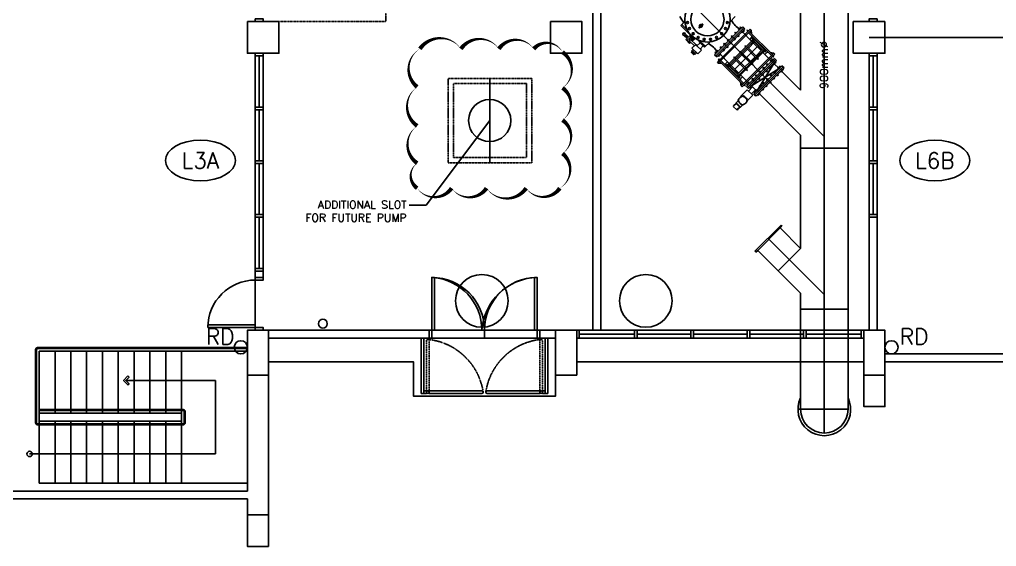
# Model space of a CAD drawing. Header units: inches. Extents: x 68509 to 118759, y -70653 to -42503.
# Drawn here: x 82385 to 100926, y -70653 to -60665 of the extents above; entities that cross this region are included whole.
import ezdxf
from ezdxf.enums import TextEntityAlignment as Align

# ---------------------------------------------------------------- set-up
doc = ezdxf.new("R2010")
doc.units = ezdxf.units.IN
doc.header["$MEASUREMENT"] = 0
doc.linetypes.add('HIDDEN', pattern=[0.375, 0.25, -0.125])
doc.layers.add('M-X-BKGD', color=8, linetype='Continuous')
doc.styles.add('SIMPLEX', font='simplex.shx')
doc.styles.add('SIMS', font='simplex.shx')
doc.styles.get("Standard").update_dxf_attribs({"font": 'arial.ttf'})
doc.dimstyles.get("Standard").update_dxf_attribs({"dimtxt": 0.18, "dimasz": 0.18, "dimexe": 0.18, "dimexo": 0.0625, "dimgap": 0.09, "dimtad": 0, "dimtih": 1, "dimtoh": 1, "dimdec": 4, "dimzin": 0, "dimdsep": 46, "dimtxsty": 'Standard', "dimcen": 0.09, "dimadec": 0, "dimazin": 0, "dimtfac": 1, "dimtdec": 4, "dimtofl": 0, "dimtmove": 0, "dimatfit": 3, "dimfxl": 1, "dimtolj": 1, "dimtzin": 0, "dimarcsym": 0})

msp = doc.modelspace()

# ---------------------------------------------------------------- linework, layer by layer
at = {"layer": 'M-X-BKGD', "ltscale": 0.003}
for p, q in [((97659, -43328), (97659, -68503)), ((97659, -62879), (95008, -60228)), ((97659, -65879), (96589, -64809)), ((97182, -68053), (98127, -68053))]:
    msp.add_line(p, q, dxfattribs=at)
at = {"layer": 'M-X-BKGD', "linetype": 'HIDDEN', "ltscale": 0.4}
for p in [(89339, -53703), (87309, -60703)]:
    msp.add_line(p, (89339, -60703), dxfattribs=at)
at = {"layer": 'M-X-BKGD', "ltscale": 0.2}
for p, q in [((98109, -54953), (98109, -68053)), ((97209, -59847), (97209, -62004)), ((86709, -60703), (87309, -60703)), ((86709, -61303), (86709, -60703)), ((86859, -60703), (86859, -60653)), ((87009, -60703), (86859, -60703)), ((87009, -60653), (87009, -60703)), ((87309, -60703), (87309, -61303)), ((98809, -60703), (98209, -60703)), ((98209, -60703), (98209, -61303)), ((98509, -60653), (98509, -60703)), ((98509, -60703), (98659, -60703)), ((98659, -60703), (98659, -60653)), ((98809, -61303), (98809, -60703)), ((98509, -61003), (118759, -61003)), ((87309, -61303), (86709, -61303)), ((86859, -61303), (87009, -61303)), ((86859, -61353), (86859, -61303)), ((87009, -61353), (86859, -61353)), ((86859, -61353), (86859, -62323)), ((86934, -61353), (86934, -62323)), ((87009, -61303), (87009, -61353)), ((87009, -61353), (87009, -62323)), ((98209, -61303), (98809, -61303)), ((98659, -61303), (98509, -61303)), ((98509, -61303), (98509, -61353)), ((98509, -61353), (98659, -61353)), ((98509, -61353), (98509, -62323)), ((98584, -61353), (98584, -62323)), ((98659, -61353), (98659, -61303)), ((98659, -61353), (98659, -62323)), ((86859, -62323), (87009, -62323)), ((86859, -62373), (86859, -62323)), ((87009, -62373), (86859, -62373)), ((86859, -62373), (86859, -63343)), ((86934, -62373), (86934, -63343)), ((87009, -62323), (87009, -62373)), ((87009, -62373), (87009, -63343)), ((98659, -62323), (98509, -62323)), ((98509, -62323), (98509, -62373)), ((98509, -62373), (98659, -62373)), ((98509, -62373), (98509, -63343)), ((98584, -62373), (98584, -63343)), ((98659, -62373), (98659, -62323)), ((98659, -62373), (98659, -63343)), ((97209, -62853), (97209, -65004)), ((86859, -63343), (87009, -63343)), ((86859, -63393), (86859, -63343)), ((87009, -63393), (86859, -63393)), ((86859, -64363), (86859, -63393)), ((86934, -64363), (86934, -63393)), ((87009, -63343), (87009, -63393)), ((87009, -64363), (87009, -63393)), ((98659, -63343), (98509, -63343)), ((98509, -63343), (98509, -63393)), ((98509, -63393), (98659, -63393)), ((98509, -64363), (98509, -63393)), ((98584, -64363), (98584, -63393)), ((98659, -63393), (98659, -63343)), ((98659, -64363), (98659, -63393)), ((86859, -64363), (87009, -64363)), ((86859, -64413), (86859, -64363)), ((87009, -64413), (86859, -64413)), ((86859, -65383), (86859, -64413)), ((86934, -65383), (86934, -64413)), ((87009, -64363), (87009, -64413)), ((87009, -65383), (87009, -64413)), ((98659, -64363), (98509, -64363)), ((98509, -64363), (98509, -64413)), ((98509, -64413), (98509, -66553)), ((98509, -64413), (98659, -64413)), ((98509, -64413), (98509, -66553)), ((98659, -64413), (98659, -64363)), ((98659, -64413), (98659, -66553)), ((86859, -65383), (87009, -65383)), ((86859, -65433), (86859, -65383)), ((87009, -65433), (86859, -65433)), ((86859, -65553), (86859, -65433)), ((87009, -65383), (87009, -65433)), ((87009, -65553), (87009, -65433)), ((86859, -65553), (87009, -65553)), ((86859, -65603), (86859, -65553)), ((86859, -66503), (86859, -65603)), ((87009, -65603), (86859, -65603)), ((87009, -65553), (87009, -65603)), ((90209, -66553), (90209, -65553)), ((90209, -65553), (90259, -65553)), ((90259, -65553), (90259, -66553)), ((92209, -65553), (92159, -65553)), ((92159, -65553), (92159, -66553)), ((92209, -66553), (92209, -65553)), ((97209, -65853), (97209, -68053)), ((85959, -66503), (85959, -66453)), ((85959, -66453), (86859, -66453)), ((86859, -66503), (85959, -66503)), ((87109, -66553), (86709, -66553)), ((86709, -66553), (86709, -67403)), ((86859, -66453), (86859, -66503)), ((86859, -66503), (87009, -66503)), ((86859, -66553), (86859, -66503)), ((87009, -66553), (86859, -66553)), ((87009, -66503), (87009, -66553)), ((87109, -67403), (87109, -66553)), ((87109, -66553), (90159, -66553)), ((90209, -66553), (90159, -66553)), ((90159, -66553), (90159, -66703)), ((90159, -66553), (91159, -66553)), ((90209, -66703), (90209, -66553)), ((90259, -66553), (90209, -66553)), ((92159, -66553), (91159, -66553)), ((92159, -66553), (92209, -66553)), ((92209, -66703), (92209, -66553)), ((92209, -66553), (92259, -66553)), ((92259, -66553), (92559, -66553)), ((92259, -66553), (92259, -66703)), ((92959, -66553), (92559, -66553)), ((92559, -66553), (92559, -67403)), ((92959, -67403), (92959, -66553)), ((92959, -66703), (92959, -66553)), ((92959, -66553), (93009, -66553)), ((93009, -66553), (93009, -66703)), ((93009, -66553), (94054, -66553)), ((94054, -66553), (94054, -66703)), ((94104, -66553), (94054, -66553)), ((94104, -66703), (94104, -66553)), ((94104, -66553), (95124, -66553)), ((95124, -66553), (95124, -66703)), ((95174, -66553), (95124, -66553)), ((95174, -66703), (95174, -66553)), ((95174, -66553), (96194, -66553)), ((96194, -66553), (96194, -66703)), ((96244, -66553), (96194, -66553)), ((96244, -66703), (96244, -66553)), ((96244, -66553), (97264, -66553)), ((97264, -66553), (97264, -66703)), ((97314, -66553), (97264, -66553)), ((97314, -66703), (97314, -66553)), ((98359, -66553), (97314, -66553)), ((98359, -66553), (98359, -66703)), ((98409, -66553), (98359, -66553)), ((98409, -67403), (98409, -66553)), ((98409, -66553), (98809, -66553)), ((98409, -66703), (98409, -66553)), ((98809, -66553), (98809, -67403)), ((87109, -66703), (90159, -66703)), ((90009, -67753), (90009, -66703)), ((90009, -66703), (90059, -66703)), ((90059, -66703), (90059, -67753)), ((90159, -66703), (90209, -66703)), ((92259, -66703), (92209, -66703)), ((92259, -66703), (92559, -66703)), ((92409, -66703), (92359, -66703)), ((92359, -66703), (92359, -67753)), ((92409, -67753), (92409, -66703)), ((93009, -66703), (92959, -66703)), ((93009, -66628), (94054, -66628)), ((93009, -66703), (94054, -66703)), ((94054, -66703), (94104, -66703)), ((94104, -66628), (95124, -66628)), ((94104, -66703), (95124, -66703)), ((95124, -66703), (95174, -66703)), ((95174, -66628), (96194, -66628)), ((95174, -66703), (96194, -66703)), ((96194, -66703), (96244, -66703)), ((96244, -66628), (97264, -66628)), ((96244, -66703), (97264, -66703)), ((97264, -66703), (97314, -66703)), ((98359, -66628), (97314, -66628)), ((98359, -66703), (97314, -66703)), ((98359, -66703), (98409, -66703)), ((89859, -67153), (87109, -67153)), ((89859, -67803), (89859, -67153)), ((98409, -67153), (92959, -67153)), ((86709, -67403), (87109, -67403)), ((92559, -67403), (92959, -67403)), ((92559, -67403), (92559, -67803)), ((98809, -67403), (98409, -67403)), ((92559, -67803), (89859, -67803)), ((90059, -67753), (90009, -67753)), ((90109, -67703), (90059, -67703)), ((90059, -67703), (90059, -67753)), ((90059, -67753), (90109, -67753)), ((90109, -67753), (90109, -67703)), ((90159, -67753), (90159, -67703)), ((90159, -67703), (91159, -67703)), ((91159, -67753), (90159, -67753)), ((92259, -67703), (91259, -67703)), ((91259, -67753), (92259, -67753)), ((92259, -67753), (92259, -67703)), ((92309, -67753), (92309, -67703)), ((92309, -67703), (92359, -67703)), ((92359, -67753), (92309, -67753)), ((92359, -67703), (92359, -67753)), ((92359, -67753), (92409, -67753))]:
    msp.add_line(p, q, dxfattribs=at)
at = {"layer": 'M-X-BKGD', "ltscale": 0.4}
for p, q in [((93265, -62279), (93265, -59879)), ((93415, -62279), (93415, -59879)), ((93265, -66553), (93265, -62279)), ((93415, -66553), (93415, -62279))]:
    msp.add_line(p, q, dxfattribs=at)
at = {"layer": 'M-X-BKGD'}
for p, q in [((95968, -60609), (95869, -60708)), ((94957, -60760), (94936, -60780)), ((95189, -61033), (94936, -60780)), ((94957, -60760), (95012, -60704)), ((95061, -60864), (94957, -60760)), ((95283, -60810), (95341, -60751)), ((95292, -60819), (95351, -60761)), ((96111, -60800), (96049, -60861)), ((96065, -60806), (96055, -60816)), ((96080, -60810), (96060, -60831)), ((96075, -60816), (96065, -60806)), ((96090, -60820), (96080, -60810)), ((96151, -60841), (96111, -60800)), ((95008, -60970), (95001, -60963)), ((95028, -60950), (95007, -60972)), ((95016, -60980), (95007, -60972)), ((95040, -60956), (95013, -60983)), ((95025, -60996), (95013, -60983)), ((95027, -60952), (95020, -60945)), ((95053, -60967), (95024, -60997)), ((95037, -60984), (95024, -60971)), ((95026, -60999), (95024, -60997)), ((95056, -60970), (95026, -60999)), ((95037, -60959), (95028, -60950)), ((95102, -60971), (95028, -61045)), ((95054, -61019), (95030, -60995)), ((95052, -60969), (95040, -60956)), ((95076, -60998), (95052, -60974)), ((95056, -60970), (95053, -60967)), ((95102, -60971), (95176, -61046)), ((95118, -60963), (95106, -60975)), ((95130, -60974), (95117, -60987)), ((96131, -60820), (95598, -61352)), ((95629, -61471), (96251, -60849)), ((95629, -61471), (96251, -60849)), ((96049, -60861), (95639, -61270)), ((95647, -61489), (96268, -60866)), ((96105, -60887), (95680, -61311)), ((95901, -60970), (95891, -60980)), ((95891, -60980), (95901, -60990)), ((95916, -60974), (95895, -60995)), ((95895, -60995), (95905, -61005)), ((95910, -60980), (95901, -60970)), ((95905, -61005), (95926, -60984)), ((95926, -60984), (95916, -60974)), ((95967, -60903), (95958, -60913)), ((95958, -60913), (95967, -60923)), ((95982, -60908), (95962, -60928)), ((95962, -60928), (95972, -60938)), ((95977, -60913), (95967, -60903)), ((95972, -60938), (95992, -60918)), ((95992, -60918), (95982, -60908)), ((96013, -60979), (96033, -60959)), ((96023, -60989), (96013, -60979)), ((96043, -60969), (96023, -60989)), ((96039, -60832), (96029, -60842)), ((96029, -60842), (96039, -60852)), ((96033, -60959), (96043, -60969)), ((96054, -60836), (96034, -60857)), ((96034, -60857), (96043, -60867)), ((96049, -60842), (96039, -60832)), ((96043, -60867), (96064, -60846)), ((96064, -60846), (96054, -60836)), ((96055, -60816), (96065, -60826)), ((96060, -60831), (96070, -60841)), ((96070, -60841), (96090, -60820)), ((96084, -60908), (96105, -60887)), ((96094, -60918), (96084, -60908)), ((96090, -60902), (96151, -60841)), ((96115, -60897), (96094, -60918)), ((96279, -61075), (96098, -60894)), ((96105, -60887), (96115, -60897)), ((96110, -60882), (96131, -60861)), ((96120, -60892), (96110, -60882)), ((96141, -60871), (96120, -60892)), ((96131, -60861), (96141, -60871)), ((96199, -60867), (96190, -60875)), ((96190, -60875), (96199, -60884)), ((96212, -60871), (96194, -60888)), ((96194, -60888), (96203, -60897)), ((96207, -60875), (96199, -60867)), ((96203, -60897), (96220, -60879)), ((96220, -60879), (96212, -60871)), ((96220, -60915), (96654, -61349)), ((96239, -60896), (96673, -61330)), ((96244, -61040), (96288, -60995)), ((96251, -60849), (96268, -60866)), ((96268, -60866), (96279, -60937)), ((96286, -60982), (96288, -60995)), ((95028, -61045), (95102, -61120)), ((95112, -61003), (95059, -61056)), ((95059, -61056), (95112, -61109)), ((95126, -61095), (95102, -61120)), ((95193, -61162), (95103, -61071)), ((95112, -61003), (95166, -61056)), ((95218, -61137), (95128, -61046)), ((95218, -61137), (95147, -61208)), ((95176, -61046), (95151, -61070)), ((95176, -61046), (95202, -61020)), ((95242, -61161), (95218, -61137)), ((95301, -61103), (95242, -61161)), ((95327, -61247), (95242, -61161)), ((95290, -61065), (95277, -61078)), ((95387, -61189), (95277, -61078)), ((95376, -61151), (95290, -61065)), ((95362, -61164), (95303, -61223)), ((95376, -61151), (95400, -61175)), ((95486, -61090), (95387, -61189)), ((95681, -61189), (95691, -61179)), ((95685, -61204), (95706, -61184)), ((95691, -61179), (95700, -61189)), ((95706, -61184), (95716, -61194)), ((95748, -61123), (95757, -61113)), ((95757, -61132), (95748, -61123)), ((95752, -61138), (95773, -61117)), ((95762, -61148), (95752, -61138)), ((95757, -61113), (95767, -61123)), ((95782, -61127), (95762, -61148)), ((95773, -61117), (95782, -61127)), ((95823, -61168), (95803, -61189)), ((95813, -61198), (95833, -61178)), ((95829, -61041), (95819, -61051)), ((95819, -61051), (95829, -61061)), ((95833, -61178), (95823, -61168)), ((95844, -61046), (95824, -61066)), ((95824, -61066), (95833, -61076)), ((95839, -61051), (95829, -61041)), ((95833, -61076), (95854, -61056)), ((95854, -61056), (95844, -61046)), ((96279, -61075), (95855, -61500)), ((96297, -61093), (95873, -61517)), ((95874, -61117), (95895, -61097)), ((95884, -61127), (95874, -61117)), ((95905, -61107), (95884, -61127)), ((95895, -61097), (95905, -61107)), ((95946, -61046), (95967, -61025)), ((95956, -61056), (95946, -61046)), ((95976, -61035), (95956, -61056)), ((95963, -61607), (96387, -61182)), ((95967, -61025), (95976, -61035)), ((96161, -61160), (96152, -61168)), ((96152, -61168), (96161, -61177)), ((96174, -61164), (96156, -61181)), ((96156, -61181), (96165, -61190)), ((96169, -61168), (96161, -61160)), ((96165, -61190), (96182, -61172)), ((96182, -61172), (96174, -61164)), ((96336, -61089), (96218, -61207)), ((96326, -61028), (96279, -61075)), ((96300, -61020), (96291, -61029)), ((96291, -61029), (96300, -61037)), ((96313, -61024), (96295, -61042)), ((96295, -61042), (96304, -61050)), ((96297, -61093), (96343, -61046)), ((96308, -61029), (96300, -61020)), ((96304, -61050), (96322, -61033)), ((96322, -61033), (96313, -61024)), ((96459, -61254), (96315, -61110)), ((96318, -61072), (96336, -61089)), ((96321, -61068), (96501, -61248)), ((96343, -61046), (96326, -61028)), ((96332, -61093), (96476, -61237)), ((96340, -61050), (96520, -61229)), ((86859, -61353), (86859, -62323)), ((86934, -61353), (86934, -62323)), ((87009, -61353), (87009, -62323)), ((95151, -61271), (95138, -61284)), ((95138, -61284), (95138, -61290)), ((95181, -61327), (95138, -61284)), ((95175, -61327), (95138, -61290)), ((95186, -61321), (95143, -61279)), ((95181, -61321), (95143, -61284)), ((95171, -61232), (95145, -61258)), ((95145, -61258), (95145, -61264)), ((95145, -61264), (95158, -61278)), ((95256, -61317), (95147, -61208)), ((95191, -61316), (95149, -61273)), ((95186, -61316), (95149, -61279)), ((95157, -61276), (95162, -61276)), ((95158, -61278), (95187, -61307)), ((95162, -61276), (95189, -61250)), ((95162, -61276), (95162, -61282)), ((95171, -61232), (95233, -61294)), ((95175, -61327), (95181, -61327)), ((95181, -61301), (95187, -61301)), ((95194, -61314), (95181, -61327)), ((95187, -61301), (95214, -61275)), ((95187, -61301), (95187, -61307)), ((95187, -61307), (95200, -61320)), ((95200, -61320), (95206, -61320)), ((95233, -61294), (95206, -61320)), ((95327, -61247), (95256, -61317)), ((95577, -61332), (95639, -61270)), ((95618, -61373), (95577, -61332)), ((95593, -61276), (95583, -61286)), ((95583, -61286), (95593, -61296)), ((95608, -61281), (95588, -61301)), ((95588, -61301), (95598, -61311)), ((95603, -61286), (95593, -61276)), ((95598, -61311), (95618, -61291)), ((95618, -61291), (95608, -61281)), ((95619, -61250), (95609, -61260)), ((95609, -61260), (95619, -61270)), ((95634, -61255), (95614, -61275)), ((95614, -61275), (95624, -61285)), ((95680, -61311), (95618, -61373)), ((95629, -61260), (95619, -61250)), ((95624, -61285), (95644, -61265)), ((95644, -61265), (95634, -61255)), ((95639, -61352), (95659, -61332)), ((95648, -61362), (95639, -61352)), ((95669, -61342), (95648, -61362)), ((95659, -61332), (95669, -61342)), ((95665, -61326), (95685, -61306)), ((95674, -61336), (95665, -61326)), ((95695, -61316), (95674, -61336)), ((95856, -61499), (95674, -61317)), ((95691, -61199), (95681, -61189)), ((95695, -61214), (95685, -61204)), ((95685, -61306), (95695, -61316)), ((95716, -61194), (95695, -61214)), ((95757, -61235), (95736, -61255)), ((95736, -61255), (95746, -61265)), ((95746, -61265), (95766, -61245)), ((95766, -61245), (95757, -61235)), ((95803, -61189), (95813, -61198)), ((95963, -61607), (96354, -61215)), ((96093, -61332), (96006, -61419)), ((96055, -61266), (96046, -61275)), ((96046, -61275), (96055, -61283)), ((96068, -61270), (96050, -61288)), ((96050, -61288), (96059, -61296)), ((96477, -61272), (96053, -61697)), ((96063, -61274), (96055, -61266)), ((96059, -61296), (96076, -61278)), ((96076, -61278), (96068, -61270)), ((96494, -61290), (96070, -61714)), ((96076, -61314), (96255, -61494)), ((96081, -61923), (96703, -61300)), ((96095, -61295), (96274, -61475)), ((96099, -61941), (96721, -61318)), ((96199, -61226), (96112, -61313)), ((96181, -61208), (96361, -61388)), ((96201, -61189), (96380, -61369)), ((96344, -61370), (96257, -61457)), ((96480, -61234), (96363, -61351)), ((96477, -61272), (96523, -61225)), ((96480, -61233), (96498, -61251)), ((96541, -61243), (96494, -61290)), ((96658, -61454), (96494, -61290)), ((96519, -61265), (96537, -61247)), ((96527, -61274), (96519, -61265)), ((96523, -61225), (96541, -61243)), ((96545, -61256), (96527, -61274)), ((96530, -61325), (96574, -61281)), ((96541, -61277), (96532, -61269)), ((96537, -61247), (96545, -61256)), ((96541, -61260), (96549, -61269)), ((96549, -61269), (96541, -61277)), ((96588, -61283), (96574, -61281)), ((96703, -61300), (96633, -61290)), ((96673, -61366), (96690, -61349)), ((96681, -61375), (96673, -61366)), ((96699, -61357), (96681, -61375)), ((96694, -61379), (96686, -61370)), ((96690, -61349), (96699, -61357)), ((96694, -61362), (96703, -61370)), ((96703, -61370), (96694, -61379)), ((96721, -61318), (96703, -61300)), ((98509, -61353), (98509, -62323)), ((98584, -61353), (98584, -62323)), ((98659, -61353), (98659, -62323)), ((95629, -61471), (95647, -61489)), ((95647, -61419), (95656, -61411)), ((95656, -61428), (95647, -61419)), ((95647, -61489), (95717, -61500)), ((95651, -61432), (95669, -61415)), ((95659, -61441), (95651, -61432)), ((95656, -61411), (95664, -61419)), ((95677, -61423), (95659, -61441)), ((95669, -61415), (95677, -61423)), ((95676, -61459), (96111, -61893)), ((95696, -61440), (96130, -61874)), ((95746, -61390), (95855, -61500)), ((95820, -61464), (95746, -61390)), ((95762, -61507), (95775, -61509)), ((95820, -61464), (95775, -61509)), ((95801, -61520), (95809, -61512)), ((95809, -61529), (95801, -61520)), ((95805, -61533), (95822, -61516)), ((95813, -61542), (95805, -61533)), ((95809, -61546), (95855, -61500)), ((95809, -61512), (95818, -61520)), ((95826, -61564), (95809, -61546)), ((95831, -61524), (95813, -61542)), ((95822, -61516), (95831, -61524)), ((95873, -61517), (95826, -61564)), ((95849, -61542), (96028, -61721)), ((95852, -61538), (95870, -61556)), ((95987, -61438), (95870, -61556)), ((95873, -61552), (96018, -61696)), ((96035, -61679), (95891, -61535)), ((95949, -61372), (95940, -61381)), ((95940, -61381), (95949, -61389)), ((95962, -61376), (95944, -61394)), ((95944, -61394), (95953, -61402)), ((95957, -61381), (95949, -61372)), ((95953, -61402), (95970, -61385)), ((95970, -61385), (95962, -61376)), ((95970, -61421), (96149, -61600)), ((95989, -61401), (96168, -61581)), ((96238, -61476), (96151, -61563)), ((96733, -61420), (96200, -61952)), ((96651, -61461), (96241, -61870)), ((96679, -61474), (96254, -61898)), ((96274, -61511), (96291, -61493)), ((96282, -61519), (96274, -61511)), ((96707, -61487), (96282, -61911)), ((96300, -61502), (96282, -61519)), ((96295, -61523), (96287, -61515)), ((96291, -61493), (96300, -61502)), ((96295, -61506), (96304, -61515)), ((96304, -61515), (96295, -61523)), ((96699, -61495), (96375, -62019)), ((96380, -61405), (96397, -61387)), ((96388, -61413), (96380, -61405)), ((96406, -61396), (96388, -61413)), ((96401, -61417), (96393, -61409)), ((96397, -61387), (96406, -61396)), ((96401, -61400), (96410, -61409)), ((96410, -61409), (96401, -61417)), ((96570, -61503), (96560, -61513)), ((96560, -61513), (96570, -61523)), ((96585, -61508), (96564, -61528)), ((96564, -61528), (96574, -61538)), ((96579, -61513), (96570, -61503)), ((96574, -61538), (96595, -61518)), ((96595, -61518), (96585, -61508)), ((96641, -61432), (96631, -61442)), ((96631, -61442), (96641, -61451)), ((96656, -61436), (96636, -61457)), ((96636, -61457), (96646, -61467)), ((96651, -61442), (96641, -61432)), ((96646, -61467), (96666, -61446)), ((96713, -61400), (96651, -61461)), ((96666, -61446), (96656, -61436)), ((96667, -61406), (96657, -61416)), ((96657, -61416), (96667, -61425)), ((96682, -61410), (96662, -61431)), ((96662, -61431), (96672, -61441)), ((96677, -61416), (96667, -61406)), ((96672, -61441), (96692, -61420)), ((96692, -61420), (96682, -61410)), ((96687, -61508), (96707, -61487)), ((96696, -61517), (96687, -61508)), ((96692, -61502), (96754, -61441)), ((96717, -61497), (96696, -61517)), ((96800, -61595), (96699, -61495)), ((96707, -61487), (96717, -61497)), ((96754, -61441), (96713, -61400)), ((96713, -61482), (96733, -61461)), ((96722, -61491), (96713, -61482)), ((96743, -61471), (96722, -61491)), ((96733, -61461), (96743, -61471)), ((96854, -61541), (96793, -61602)), ((96809, -61547), (96799, -61557)), ((96824, -61552), (96803, -61572)), ((96819, -61557), (96809, -61547)), ((96834, -61562), (96824, -61552)), ((96895, -61582), (96854, -61541)), ((95830, -61560), (96010, -61740)), ((96053, -61697), (96006, -61743)), ((96132, -61582), (96014, -61700)), ((96014, -61700), (96032, -61718)), ((96024, -61761), (96070, -61714)), ((96046, -61739), (96028, -61757)), ((96054, -61748), (96046, -61739)), ((96132, -61582), (96068, -61646)), ((96234, -61878), (96070, -61714)), ((96155, -61559), (96151, -61563)), ((96168, -61617), (96185, -61599)), ((96176, -61626), (96168, -61617)), ((96194, -61608), (96176, -61626)), ((96189, -61629), (96181, -61621)), ((96185, -61599), (96194, -61608)), ((96189, -61612), (96198, -61621)), ((96198, -61621), (96189, -61629)), ((96800, -61595), (96275, -61919)), ((96875, -61562), (96341, -62094)), ((96350, -61722), (96360, -61713)), ((96360, -61732), (96350, -61722)), ((96354, -61738), (96375, -61717)), ((96364, -61747), (96354, -61738)), ((96360, -61713), (96369, -61722)), ((96385, -61727), (96364, -61747)), ((96375, -61717), (96385, -61727)), ((96792, -61603), (96382, -62012)), ((96820, -61615), (96396, -62040)), ((96431, -61641), (96421, -61651)), ((96421, -61651), (96431, -61661)), ((96848, -61629), (96423, -62053)), ((96446, -61646), (96426, -61666)), ((96426, -61666), (96436, -61676)), ((96441, -61651), (96431, -61641)), ((96436, -61676), (96456, -61656)), ((96456, -61656), (96446, -61646)), ((96477, -61717), (96497, -61697)), ((96486, -61727), (96477, -61717)), ((96507, -61706), (96486, -61727)), ((96503, -61570), (96493, -61580)), ((96493, -61580), (96503, -61589)), ((96518, -61574), (96497, -61595)), ((96497, -61595), (96507, -61605)), ((96497, -61697), (96507, -61706)), ((96513, -61580), (96503, -61570)), ((96507, -61605), (96528, -61584)), ((96528, -61584), (96518, -61574)), ((96548, -61646), (96569, -61625)), ((96558, -61655), (96548, -61646)), ((96579, -61635), (96558, -61655)), ((96569, -61625), (96579, -61635)), ((96615, -61579), (96635, -61559)), ((96625, -61589), (96615, -61579)), ((96645, -61568), (96625, -61589)), ((96644, -61711), (96634, -61721)), ((96634, -61721), (96644, -61731)), ((96635, -61559), (96645, -61568)), ((96659, -61716), (96639, -61736)), ((96639, -61736), (96649, -61746)), ((96654, -61721), (96644, -61711)), ((96649, -61746), (96669, -61726)), ((96669, -61726), (96659, -61716)), ((96711, -61645), (96701, -61654)), ((96701, -61654), (96711, -61664)), ((96726, -61649), (96706, -61670)), ((96706, -61670), (96715, -61679)), ((96721, -61655), (96711, -61645)), ((96715, -61679), (96736, -61659)), ((96736, -61659), (96726, -61649)), ((96756, -61720), (96777, -61700)), ((96766, -61730), (96756, -61720)), ((96787, -61710), (96766, -61730)), ((96783, -61573), (96773, -61583)), ((96773, -61583), (96783, -61593)), ((96798, -61578), (96777, -61598)), ((96777, -61598), (96787, -61608)), ((96777, -61700), (96787, -61710)), ((96792, -61583), (96783, -61573)), ((96787, -61608), (96808, -61588)), ((96808, -61588), (96798, -61578)), ((96799, -61557), (96809, -61567)), ((96803, -61572), (96813, -61582)), ((96813, -61582), (96834, -61562)), ((96828, -61649), (96848, -61629)), ((96838, -61659), (96828, -61649)), ((96834, -61643), (96895, -61582)), ((96858, -61638), (96838, -61659)), ((97209, -62004), (96841, -61636)), ((96848, -61629), (96858, -61638)), ((96854, -61623), (96875, -61603)), ((96864, -61633), (96854, -61623)), ((96884, -61612), (96864, -61633)), ((96875, -61603), (96884, -61612)), ((96006, -61743), (96024, -61761)), ((96028, -61757), (96037, -61765)), ((96037, -61765), (96054, -61748)), ((96041, -61761), (96050, -61769)), ((96058, -61761), (96050, -61752)), ((96050, -61769), (96058, -61761)), ((96106, -61750), (96061, -61794)), ((96106, -61750), (96061, -61794)), ((96067, -61811), (96061, -61794)), ((96081, -61923), (96070, -61853)), ((96099, -61941), (96081, -61923)), ((96106, -61750), (96180, -61824)), ((96147, -61893), (96129, -61910)), ((96129, -61910), (96138, -61919)), ((96138, -61919), (96156, -61901)), ((96143, -61914), (96151, -61923)), ((96156, -61901), (96147, -61893)), ((96160, -61914), (96151, -61906)), ((96151, -61923), (96160, -61914)), ((96179, -61932), (96241, -61870)), ((96195, -61876), (96186, -61886)), ((96186, -61886), (96195, -61896)), ((96211, -61881), (96190, -61901)), ((96190, -61901), (96200, -61911)), ((96205, -61886), (96195, -61876)), ((96200, -61911), (96220, -61891)), ((96220, -61891), (96211, -61881)), ((96222, -61850), (96212, -61860)), ((96212, -61860), (96221, -61870)), ((96237, -61855), (96216, -61875)), ((96216, -61875), (96226, -61885)), ((96282, -61911), (96220, -61973)), ((96231, -61860), (96222, -61850)), ((96226, -61885), (96246, -61865)), ((96246, -61865), (96237, -61855)), ((96267, -61926), (96287, -61906)), ((96277, -61936), (96267, -61926)), ((96375, -62019), (96275, -61918)), ((96297, -61916), (96277, -61936)), ((96283, -61789), (96293, -61779)), ((96293, -61799), (96283, -61789)), ((96287, -61906), (96297, -61916)), ((96288, -61804), (96308, -61784)), ((96297, -61814), (96288, -61804)), ((96293, -61779), (96303, -61789)), ((96318, -61794), (96297, -61814)), ((96308, -61784), (96318, -61794)), ((96359, -61835), (96338, -61855)), ((96338, -61855), (96348, -61865)), ((96348, -61865), (96369, -61844)), ((96369, -61844), (96359, -61835)), ((96425, -61768), (96405, -61788)), ((96405, -61788), (96415, -61798)), ((96415, -61798), (96435, -61778)), ((96424, -61930), (96434, -61921)), ((96435, -61778), (96425, -61768)), ((96429, -61946), (96449, -61925)), ((96434, -61921), (96444, -61930)), ((96449, -61925), (96459, -61935)), ((96491, -61864), (96501, -61854)), ((96501, -61874), (96491, -61864)), ((96496, -61879), (96516, -61859)), ((96505, -61889), (96496, -61879)), ((96501, -61854), (96511, -61864)), ((96526, -61868), (96505, -61889)), ((96516, -61859), (96526, -61868)), ((96567, -61909), (96546, -61930)), ((96556, -61940), (96577, -61919)), ((96573, -61783), (96563, -61792)), ((96563, -61792), (96573, -61802)), ((96588, -61787), (96567, -61808)), ((96567, -61808), (96577, -61817)), ((96577, -61919), (96567, -61909)), ((96582, -61792), (96573, -61783)), ((96577, -61817), (96598, -61797)), ((96598, -61797), (96588, -61787)), ((96618, -61858), (96639, -61838)), ((96628, -61868), (96618, -61858)), ((96648, -61848), (96628, -61868)), ((96639, -61838), (96648, -61848)), ((96690, -61787), (96710, -61767)), ((96699, -61797), (96690, -61787)), ((96720, -61776), (96699, -61797)), ((96710, -61767), (96720, -61776)), ((96195, -61994), (96067, -62121)), ((96127, -62112), (96122, -62117)), ((96130, -62112), (96164, -62146)), ((96220, -61973), (96179, -61932)), ((96193, -62206), (96300, -62100)), ((96300, -62100), (96195, -61994)), ((96221, -62020), (96299, -61943)), ((96241, -61952), (96261, -61932)), ((96251, -61962), (96241, -61952)), ((96271, -61942), (96251, -61962)), ((96261, -61932), (96271, -61942)), ((96274, -62073), (96352, -61996)), ((96299, -61943), (96352, -61996)), ((96321, -62073), (96382, -62012)), ((96362, -62114), (96321, -62073)), ((96337, -62018), (96327, -62028)), ((96327, -62028), (96337, -62037)), ((96352, -62022), (96331, -62043)), ((96331, -62043), (96341, -62053)), ((96347, -62028), (96337, -62018)), ((96341, -62053), (96362, -62032)), ((96362, -62032), (96352, -62022)), ((96363, -61992), (96353, -62002)), ((96353, -62002), (96363, -62011)), ((96378, -61996), (96358, -62017)), ((96358, -62017), (96367, -62027)), ((96423, -62053), (96362, -62114)), ((96373, -62002), (96363, -61992)), ((96367, -62027), (96388, -62006)), ((96388, -62006), (96378, -61996)), ((96382, -62094), (96403, -62073)), ((96392, -62103), (96382, -62094)), ((96413, -62083), (96392, -62103)), ((96403, -62073), (96413, -62083)), ((96408, -62068), (96429, -62047)), ((96418, -62077), (96408, -62068)), ((97209, -62853), (96416, -62060)), ((96439, -62057), (96418, -62077)), ((96434, -61940), (96424, -61930)), ((96439, -61955), (96429, -61946)), ((96429, -62047), (96439, -62057)), ((96459, -61935), (96439, -61955)), ((96500, -61976), (96480, -61996)), ((96480, -61996), (96489, -62006)), ((96489, -62006), (96510, -61986)), ((96510, -61986), (96500, -61976)), ((96546, -61930), (96556, -61940)), ((95938, -62301), (95985, -62254)), ((95981, -62247), (95985, -62243)), ((95981, -62250), (95985, -62254)), ((96026, -62203), (95985, -62243)), ((96067, -62324), (95985, -62243)), ((96056, -62325), (95985, -62254)), ((96067, -62121), (96076, -62130)), ((96067, -62324), (96104, -62287)), ((96104, -62287), (96078, -62268)), ((96164, -62146), (96198, -62180)), ((96193, -62187), (96198, -62183)), ((86859, -62373), (86859, -63343)), ((86934, -62373), (86934, -63343)), ((87009, -62373), (87009, -63343)), ((95994, -62372), (95938, -62316)), ((96008, -62372), (96056, -62325)), ((96015, -62369), (96017, -62371)), ((96020, -62371), (96063, -62328)), ((96059, -62328), (96056, -62325)), ((96063, -62328), (96067, -62324)), ((98509, -62373), (98509, -63343)), ((98584, -62373), (98584, -63343)), ((98659, -62373), (98659, -63343)), ((97209, -63103), (98109, -63103)), ((86859, -64363), (86859, -63393)), ((86934, -64363), (86934, -63393)), ((87009, -64363), (87009, -63393)), ((98509, -64363), (98509, -63393)), ((98584, -64363), (98584, -63393)), ((98659, -64363), (98659, -63393)), ((86859, -65383), (86859, -64413)), ((86934, -65383), (86934, -64413)), ((87009, -65383), (87009, -64413)), ((98509, -64413), (98509, -66553)), ((98659, -64413), (98659, -66553)), ((96837, -64561), (96342, -65056)), ((96820, -64615), (96396, -65040)), ((96820, -64615), (96855, -64580)), ((97209, -65004), (96820, -64615)), ((96855, -64580), (96837, -64561)), ((96360, -65075), (96342, -65056)), ((96396, -65040), (96360, -65075)), ((97209, -65853), (96396, -65040)), ((97209, -65004), (96785, -65429)), ((86859, -65553), (86859, -65433)), ((87009, -65553), (87009, -65433)), ((86859, -66503), (86859, -65603)), ((97209, -65879), (97209, -68053)), ((98109, -65879), (98109, -68053)), ((97209, -66153), (98109, -66153)), ((87109, -66553), (90159, -66553)), ((91209, -66553), (91209, -66703)), ((92259, -66553), (92559, -66553)), ((93009, -66553), (94054, -66553)), ((94104, -66553), (95124, -66553)), ((95174, -66553), (96194, -66553)), ((96244, -66553), (97264, -66553)), ((97209, -66553), (98109, -66553)), ((98359, -66553), (97314, -66553)), ((87109, -66703), (90159, -66703)), ((90209, -66703), (92209, -66703)), ((92259, -66703), (92559, -66703)), ((93009, -66628), (94054, -66628)), ((93009, -66703), (94054, -66703)), ((94104, -66628), (95124, -66628)), ((94104, -66703), (95124, -66703)), ((95174, -66628), (96194, -66628)), ((95174, -66703), (96194, -66703)), ((96244, -66628), (97264, -66628)), ((96244, -66703), (97264, -66703)), ((98359, -66628), (97314, -66628)), ((98359, -66703), (97314, -66703)), ((82759, -68128), (82759, -66953)), ((82759, -66953), (86709, -66953)), ((83059, -68058), (83059, -66953)), ((83359, -68058), (83359, -66953)), ((83659, -68058), (83659, -66953)), ((83959, -68058), (83959, -66953)), ((84259, -68058), (84259, -66953)), ((84559, -68058), (84559, -66953)), ((84859, -68058), (84859, -66953)), ((85159, -68058), (85159, -66953)), ((85459, -68058), (85459, -66953)), ((98409, -67153), (92959, -67153)), ((84401, -67505), (86103, -67505)), ((86103, -68900), (86103, -67505)), ((83059, -68128), (83059, -68078)), ((83359, -68128), (83359, -68078)), ((83659, -68128), (83659, -68078)), ((83959, -68128), (83959, -68078)), ((84259, -68128), (84259, -68078)), ((84559, -68128), (84559, -68078)), ((84859, -68128), (84859, -68078)), ((85159, -68128), (85159, -68078)), ((85459, -68128), (85459, -68078)), ((82759, -68278), (82759, -68328)), ((82759, -69453), (82759, -68348)), ((83059, -68328), (83059, -68278)), ((83059, -69453), (83059, -68348)), ((83359, -68328), (83359, -68278)), ((83359, -69453), (83359, -68348)), ((83659, -68328), (83659, -68278)), ((83659, -69453), (83659, -68348)), ((83959, -68328), (83959, -68278)), ((83959, -69453), (83959, -68348)), ((84259, -68328), (84259, -68278)), ((84259, -69453), (84259, -68348)), ((84559, -68328), (84559, -68278)), ((84559, -69453), (84559, -68348)), ((84859, -68328), (84859, -68278)), ((84859, -69453), (84859, -68348)), ((85159, -68328), (85159, -68278)), ((85159, -69453), (85159, -68348)), ((85459, -68328), (85459, -68278)), ((85459, -69453), (85459, -68348)), ((82576, -68900), (86103, -68900)), ((82759, -69453), (86709, -69453))]:
    msp.add_line(p, q, dxfattribs=at)
at = {"layer": 'M-X-BKGD', "color": 5, "linetype": 'HIDDEN', "ltscale": 0.4}
for p, q in [((90522, -61779), (92107, -61779)), ((90522, -63379), (90522, -61779)), ((90622, -61879), (92005, -61879)), ((90622, -63279), (90622, -61879)), ((92005, -61879), (92005, -63279)), ((92107, -61779), (92107, -63379)), ((92107, -63379), (90522, -63379)), ((92005, -63279), (90622, -63279))]:
    msp.add_line(p, q, dxfattribs=at)
at = {"layer": 'M-X-BKGD', "color": 5, "ltscale": 0.003}
msp.add_line((91309, -61779), (91309, -63379), dxfattribs=at)
at = {"layer": 'M-X-BKGD'}
for points in [[(86709, -67403), (86709, -69603), (81459, -69603), (81459, -67003), (69509, -67003), (69509, -43503), (86709, -43503)], [(98809, -67003), (116009, -67003), (116009, -43503), (98809, -43503)], [(92559, -67403), (92559, -67803), (89859, -67803), (89859, -67153), (87109, -67153)], [(98809, -67153), (104059, -67153)], [(87109, -67403), (87109, -70053), (86709, -70053), (86709, -69753), (81459, -69753)], [(98809, -67403), (98809, -68003), (98409, -68003), (98409, -67403)], [(87109, -70053), (87109, -70653), (86709, -70653), (86709, -70053)]]:
    msp.add_lwpolyline(points, dxfattribs=at)
for points in [[(86709, -60703), (87309, -60703), (87309, -61303), (86709, -61303)], [(86859, -60653), (87009, -60653), (87009, -60703), (86859, -60703)], [(98809, -60703), (98209, -60703), (98209, -61303), (98809, -61303)], [(98659, -60653), (98509, -60653), (98509, -60703), (98659, -60703)], [(86859, -61303), (87009, -61303), (87009, -61353), (86859, -61353)], [(98659, -61303), (98509, -61303), (98509, -61353), (98659, -61353)], [(86859, -62323), (87009, -62323), (87009, -62373), (86859, -62373)], [(98659, -62323), (98509, -62323), (98509, -62373), (98659, -62373)], [(86859, -63343), (87009, -63343), (87009, -63393), (86859, -63393)], [(98659, -63343), (98509, -63343), (98509, -63393), (98659, -63393)], [(86859, -64363), (87009, -64363), (87009, -64413), (86859, -64413)], [(98659, -64363), (98509, -64363), (98509, -64413), (98659, -64413)], [(86859, -65383), (87009, -65383), (87009, -65433), (86859, -65433)], [(86859, -65553), (87009, -65553), (87009, -65603), (86859, -65603)], [(90259, -66553), (90209, -66553), (90209, -65553), (90259, -65553)], [(92159, -66553), (92209, -66553), (92209, -65553), (92159, -65553)], [(85959, -66503), (85959, -66453), (86859, -66453), (86859, -66503)], [(86709, -67403), (87109, -67403), (87109, -66553), (86709, -66553)], [(86859, -66503), (87009, -66503), (87009, -66553), (86859, -66553)], [(90209, -66703), (90209, -66553), (90159, -66553), (90159, -66703)], [(92209, -66703), (92209, -66553), (92259, -66553), (92259, -66703)], [(92559, -67403), (92959, -67403), (92959, -66553), (92559, -66553)], [(93009, -66553), (93009, -66703), (92959, -66703), (92959, -66553)], [(94054, -66553), (94054, -66703), (94104, -66703), (94104, -66553)], [(95124, -66553), (95124, -66703), (95174, -66703), (95174, -66553)], [(96194, -66553), (96194, -66703), (96244, -66703), (96244, -66553)], [(97264, -66553), (97264, -66703), (97314, -66703), (97314, -66553)], [(98359, -66553), (98359, -66703), (98409, -66703), (98409, -66553)], [(98809, -67403), (98409, -67403), (98409, -66553), (98809, -66553)], [(90059, -67753), (90009, -67753), (90009, -66703), (90059, -66703)], [(92359, -67753), (92409, -67753), (92409, -66703), (92359, -66703)], [(84443, -67421), (84359, -67505), (84443, -67590), (84464, -67568), (84401, -67505), (84464, -67442)], [(90059, -67753), (90109, -67753), (90109, -67703), (90059, -67703)], [(92359, -67753), (92309, -67753), (92309, -67703), (92359, -67703)], [(82759, -68278), (85459, -68278), (85459, -68128), (82759, -68128)]]:
    msp.add_lwpolyline(points, close=True, dxfattribs=at)
at = {"layer": 'M-X-BKGD', "ltscale": 0.2}
msp.add_lwpolyline([(92459, -60703), (93059, -60703), (93059, -61303), (92459, -61303)], close=True, dxfattribs=at)
at = {"layer": 'M-X-BKGD', "color": 1}
msp.add_lwpolyline([(89932, -63861, 0, 80, 0.520567), (90586, -63861, 0, 80, 0.520567), (91249, -63861, 0, 80, 0.520567), (92001, -63861, 0, 80, 0.520567), (92639, -63861, 0, 80, 0.520567), (92690, -63203, 0, 80, 0.520567), (92690, -62571, 0, 80, 0.520567), (92690, -61961, 0, 80, 0.520567), (92690, -61282, 0, 80, 0.520567), (92143, -61220, 0, 80, 0.520567), (91482, -61220, 0, 80, 0.520567), (90762, -61220, 0, 80, 0.520567), (89983, -61220, 0, 80, 0.520567), (89932, -61942, 0, 80, 0.520567), (89932, -62681, 0, 80, 0.520567), (89932, -63388, 0, 80, 0.520567)], format="xyseb", close=True, dxfattribs=at)
at = {"layer": 'M-X-BKGD', "linetype": 'HIDDEN'}
for points in [[(90159, -66753), (90159, -67703), (90109, -67703), (90109, -66753, -1)], [(92259, -66753), (92259, -67703), (92309, -67703), (92309, -66753, 1)]]:
    msp.add_lwpolyline(points, format="xyb", close=True, dxfattribs=at)
at = {"layer": 'M-X-BKGD'}
for points in [[(82759, -68058), (85489, -68058, -0.414214), (85529, -68098), (85529, -68308, -0.414214), (85489, -68348), (82729, -68348, -0.414214), (82689, -68308), (82689, -66923, -0.414214), (82729, -66883), (86709, -66883)], [(82759, -68078), (85489, -68078, -0.414214), (85509, -68098), (85509, -68308, -0.414214), (85489, -68328), (82729, -68328, -0.414214), (82709, -68308), (82709, -66923, -0.414214), (82729, -66903), (86709, -66903)]]:
    msp.add_lwpolyline(points, format="xyb", dxfattribs=at)
for points in [[(91159, -67753), (90159, -67753), (90159, -67703), (91159, -67703, -1)], [(91259, -67753), (92259, -67753), (92259, -67703), (91259, -67703, 1)]]:
    msp.add_lwpolyline(points, format="xyb", close=True, dxfattribs=at)
for centre, radius in [((95441, -60661), 431), ((95441, -60661), 314), ((95063, -60721), 18.4), ((95818, -60722), 18.4), ((94997, -60941), 23.3), ((95100, -60835), 18.4), ((95170, -60932), 18.4), ((95266, -61002), 18.4), ((95614, -61003), 18.4), ((95711, -60932), 18.4), ((95781, -60836), 18.4), ((95380, -61039), 18.4), ((95500, -61039), 18.4), ((91159, -65997), 500), ((94271, -65997), 500), ((86584, -66878), 125), ((98934, -66878), 125), ((90134, -67728), 25), ((92284, -67728), 25), ((82576, -68900), 50.7)]:
    msp.add_circle(centre, radius, dxfattribs=at)
at = {"layer": 'M-X-BKGD', "color": 5}
msp.add_circle((91309, -62579), 400, dxfattribs=at)
at = {"layer": 'M-X-BKGD', "linetype": 'Continuous'}
msp.add_circle((88143, -66430), 83.4, dxfattribs=at)
at = {"layer": 'M-X-BKGD', "ltscale": 0.2}
for centre in [(90134, -67728), (92284, -67728)]:
    msp.add_circle(centre, 25, dxfattribs=at)
at = {"layer": 'M-X-BKGD'}
for centre, radius, start, end in [((95420, -60389), 545, 203.2983, 218.1619), ((95287, -60814), 6.64, 134.9209, 314.9209), ((95317, -60785), 28.4, 58.4383, 211.4034), ((95317, -60785), 28.4, 238.4383, 31.4034), ((95346, -60756), 6.64, 314.9209, 134.9209), ((96176, -60573), 294, 200.4723, 247.747), ((95115, -61059), 17.7, 44.9209, 224.9209), ((95350, -61397), 294, 22.0948, 69.3694), ((96129, -62113), 2, 45, 135), ((95983, -62249), 2.5, 135, 225), ((96034, -62199), 8, 161.411, 198.589), ((96024, -62201), 2, 315, 13.4423), ((96150, -62238), 130, 108.589, 161.411), ((96150, -62160), 130, 198.589, 200.3645), ((96150, -62160), 130, 200.3645, 227.2563), ((96150, -62160), 130, 227.2563, 251.411), ((96111, -62122), 8, 71.411, 108.589), ((96111, -62276), 8, 251.411, 288.589), ((96072, -62238), 130, 45, 71.411), ((96074, -62165), 124, 288.3233, 315.9915), ((96121, -62115), 2, 248.1998, 315), ((96072, -62238), 130, 45, 48.0398), ((96072, -62238), 130, 18.589, 45), ((96072, -62238), 130, 41.9602, 45), ((96077, -62162), 124, 314.0168, 341.6722), ((96195, -62189), 2, 135, 201.8002), ((96188, -62199), 8, 341.411, 18.589), ((96196, -62181), 2, 315, 45), ((95945, -62308), 10, 135, 225), ((96001, -62365), 10, 225, 315), ((96013, -62371), 2.5, 45, 134), ((96019, -62369), 2.5, 225, 315), ((96061, -62326), 2.5, 225, 315), ((86859, -66503), 900, 90, 180), ((90209, -66553), 1000, 0, 90), ((92209, -66553), 1000, 90, 180)]:
    msp.add_arc(centre, radius, start, end, dxfattribs=at)
at = {"layer": 'M-X-BKGD', "ltscale": 0.2}
for centre, radius, start, end in [((86859, -66503), 900, 90, 180), ((90153, -66555), 1006, 0.13, 85.4077), ((92236, -66632), 1080, 92.7795, 175.8058), ((91159, -67728), 25, 270, 90), ((91259, -67728), 25, 90, 270), ((97659, -68053), 500, 154.1581, 25.8419), ((97659, -68053), 450, 180, 0)]:
    msp.add_arc(centre, radius, start, end, dxfattribs=at)
at = {"layer": 'M-X-BKGD', "linetype": 'HIDDEN'}
for centre, start, end in [((90013, -67906), 8.6656, 84.1287), ((92405, -67906), 95.8713, 171.3344)]:
    msp.add_arc(centre, 1185, start, end, dxfattribs=at)
at = {"layer": 'M-X-BKGD'}
for centre in [(85818, -63337), (99758, -63337)]:
    msp.add_ellipse(centre, major_axis=(-665, 0), ratio=0.580004, dxfattribs=at)

# ---------------------------------------------------------------- texts
at = {"layer": 'M-X-BKGD', "style": 'SIMS'}
msp.add_text('900mm∅', height=150, rotation=90, dxfattribs=at).set_placement((97727, -61977, -422))
at = {"layer": 'M-X-BKGD', "style": 'SIMPLEX'}
for s, p in [('L3A', (85818, -63337)), ('L6B', (99758, -63337))]:
    msp.add_text(s, height=300, dxfattribs=at).set_placement(p, align=Align.MIDDLE_CENTER)
at = {"layer": 'M-X-BKGD', "style": 'SIMS'}
for p in [(85924, -66824), (99094, -66824)]:
    msp.add_text('RD', height=300, dxfattribs=at).set_placement(p)
at = {"layer": 'M-X-BKGD', "color": 3, "insert": (89732, -64098, -422), "char_height": 150, "attachment_point": 3, "style": 'SIMS'}
msp.add_mtext('\\A1;ADDITIONAL SLOT\\PFOR FUTURE PUMP', dxfattribs=at)

# ---------------------------------------------------------------- leaders
at = {"layer": 'M-X-BKGD'}
msp.add_leader([(91309, -62579), (90102, -64182), (89781, -64182)], dimstyle='Standard', override={"dimscale": 1, "dimasz": 0.08, "dimtad": 0, "dimfxl": 0.009}, dxfattribs=at)

doc.saveas('drawing.dxf')
